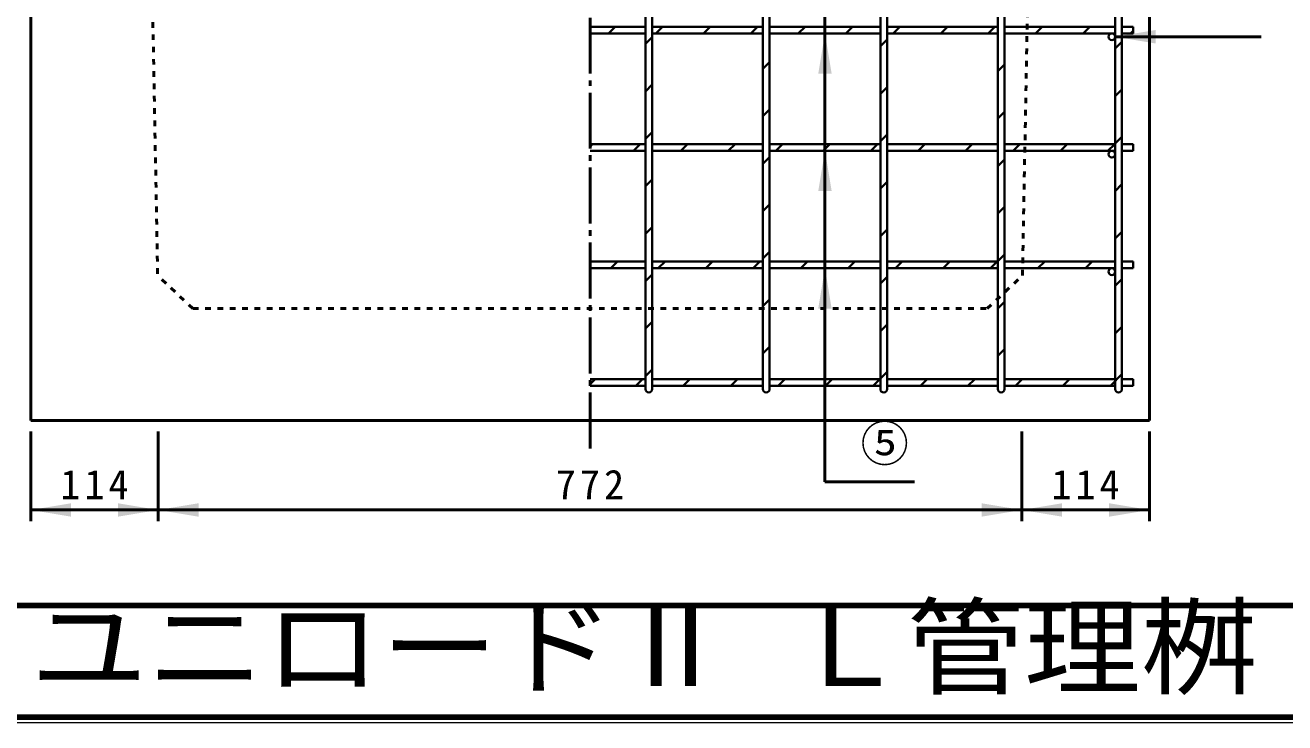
# Model space of a CAD drawing. Units: millimetres, scale not verified. Extents: x 100 to 4105, y 100 to 2870.
# Drawn here: x 2009 to 3135, y 100 to 724 of the extents above; entities that cross this region are included whole.
import ezdxf
from ezdxf.enums import TextEntityAlignment as Align

# ---------------------------------------------------------------- set-up
doc = ezdxf.new("R2010")
doc.units = ezdxf.units.MM
doc.header["$LTSCALE"] = 5
doc.linetypes.add('USER1', pattern=[13.4, 10, -1.2, 1, -1.2])
doc.linetypes.add('USER2', pattern=[2.2, 1, -1.2])
doc.layers.add('V-nasSTD', color=7, linetype='Continuous', lineweight=35)
doc.styles.add('ＭＳ ゴシック', font='')
doc.styles.get('ＭＳ ゴシック').set_extended_font_data('MS Gothic')

msp = doc.modelspace()

# ---------------------------------------------------------------- hatches: boundary and pattern name
at = {"layer": 'V-nasSTD'}
for points in [[(2718.106, 680.244), (2724.106, 716.244), (2730.106, 680.244)], [(3019.606, 719.244), (2983.606, 713.244), (3019.606, 707.244)], [(2718.106, 575.244), (2724.106, 611.244), (2730.106, 575.244)], [(2718.106, 470.244), (2724.106, 506.244), (2730.106, 470.244)], [(2050.106, 296.244), (2014.106, 290.244), (2050.106, 284.244)], [(2092.106, 284.244), (2128.106, 290.244), (2092.106, 296.244)], [(2164.106, 296.244), (2128.106, 290.244), (2164.106, 284.244)], [(2864.106, 284.244), (2900.106, 290.244), (2864.106, 296.244)], [(2936.106, 296.244), (2900.106, 290.244), (2936.106, 284.244)], [(2978.106, 284.244), (3014.106, 290.244), (2978.106, 296.244)]]:
    msp.add_hatch(color=256, dxfattribs=at).paths.add_polyline_path(points)

# ---------------------------------------------------------------- linework, layer by layer
at = {"layer": 'V-nasSTD', "linetype": 'USER1', "lineweight": 50}
msp.add_line((2514.106, 345.244), (2514.106, 1511.244), dxfattribs=at)
at = {"layer": 'V-nasSTD', "lineweight": 50}
for p, q in [((2014.106, 1310.244), (2014.106, 370.244)), ((3014.106, 1310.244), (3014.106, 370.244)), ((2724.106, 315.244), (2724.106, 1276.244)), ((2983.606, 713.244), (3114.106, 713.244)), ((2014.106, 370.244), (3014.106, 370.244)), ((2014.106, 360.244), (2014.106, 280.244)), ((2128.106, 360.244), (2128.106, 280.244)), ((2900.106, 360.244), (2900.106, 280.244)), ((3014.106, 360.244), (3014.106, 280.244)), ((2724.106, 315.244), (2804.106, 315.244)), ((2014.106, 290.244), (2128.106, 290.244)), ((2128.106, 290.244), (2900.106, 290.244)), ((2900.106, 290.244), (3014.106, 290.244))]:
    msp.add_line(p, q, dxfattribs=at)
at = {"layer": 'V-nasSTD'}
for p, q in [((2563.606, 1288.244), (2563.606, 398.244)), ((2569.606, 1288.244), (2569.606, 398.244)), ((2668.606, 1288.244), (2668.606, 398.244)), ((2674.606, 1288.244), (2674.606, 398.244)), ((2773.606, 1288.244), (2773.606, 398.244)), ((2779.606, 1288.244), (2779.606, 398.244)), ((2878.606, 1288.244), (2878.606, 398.244)), ((2884.606, 1288.244), (2884.606, 398.244)), ((2983.606, 1288.244), (2983.606, 398.244)), ((2989.606, 1288.244), (2989.606, 398.244)), ((2563.606, 722.244), (2563.606, 821.244)), ((2569.606, 722.244), (2569.606, 821.244)), ((2668.606, 821.244), (2668.606, 722.244)), ((2674.606, 821.244), (2674.606, 722.244)), ((2773.606, 722.244), (2773.606, 821.244)), ((2779.606, 722.244), (2779.606, 821.244)), ((2878.606, 821.244), (2878.606, 722.244)), ((2884.606, 821.244), (2884.606, 722.244)), ((2983.606, 722.244), (2983.606, 821.244)), ((2989.606, 821.244), (2989.606, 722.244)), ((2563.606, 722.244), (2514.106, 722.244)), ((2514.106, 722.244), (2563.606, 722.244)), ((2530.563, 716.244), (2536.563, 722.244)), ((2668.606, 722.244), (2569.606, 722.244)), ((2668.606, 722.244), (2569.606, 722.244)), ((2572.99, 716.244), (2578.99, 722.244)), ((2615.416, 716.244), (2621.416, 722.244)), ((2657.843, 716.244), (2663.843, 722.244)), ((2773.606, 722.244), (2674.606, 722.244)), ((2674.606, 722.244), (2773.606, 722.244)), ((2700.269, 716.244), (2706.269, 722.244)), ((2742.695, 716.244), (2748.695, 722.244)), ((2878.606, 722.244), (2779.606, 722.244)), ((2878.606, 722.244), (2779.606, 722.244)), ((2785.122, 716.244), (2791.122, 722.244)), ((2827.548, 716.244), (2833.548, 722.244)), ((2869.975, 716.244), (2875.975, 722.244)), ((2983.606, 722.244), (2884.606, 722.244)), ((2884.606, 722.244), (2983.606, 722.244)), ((2912.401, 716.244), (2918.401, 722.244)), ((2954.827, 716.244), (2960.827, 722.244)), ((2989.606, 722.244), (2999.606, 722.244)), ((2989.606, 722.244), (2999.606, 722.244)), ((2999.606, 722.244), (2999.606, 716.244)), ((2999.606, 722.244), (2999.606, 716.244)), ((2563.606, 716.244), (2514.106, 716.244)), ((2563.606, 716.244), (2514.106, 716.244)), ((2563.606, 617.244), (2563.606, 716.244)), ((2563.606, 706.86), (2569.606, 712.86)), ((2668.606, 716.244), (2569.606, 716.244)), ((2569.606, 617.244), (2569.606, 716.244)), ((2569.606, 716.244), (2668.606, 716.244)), ((2668.606, 716.244), (2668.606, 617.244)), ((2773.606, 716.244), (2674.606, 716.244)), ((2674.606, 617.244), (2674.606, 716.244)), ((2674.606, 716.244), (2773.606, 716.244)), ((2773.606, 716.244), (2773.606, 617.244)), ((2773.606, 704.728), (2779.606, 710.728)), ((2878.606, 716.244), (2779.606, 716.244)), ((2779.606, 617.244), (2779.606, 716.244)), ((2779.606, 716.244), (2878.606, 716.244)), ((2878.606, 716.244), (2878.606, 617.244)), ((2983.606, 716.244), (2884.606, 716.244)), ((2884.606, 617.244), (2884.606, 716.244)), ((2884.606, 716.244), (2980.606, 716.244)), ((2980.606, 716.244), (2983.606, 716.244)), ((2983.606, 716.244), (2983.606, 713.244)), ((2983.606, 713.244), (2983.606, 617.244)), ((2989.606, 716.244), (2999.606, 716.244)), ((2999.606, 716.244), (2989.606, 716.244)), ((2989.606, 716.244), (2989.606, 617.244)), ((2997.254, 716.244), (2999.606, 718.596)), ((2983.606, 702.596), (2989.606, 708.596)), ((2668.606, 684.581), (2674.606, 690.581)), ((2878.606, 682.449), (2884.606, 688.449)), ((2563.606, 664.434), (2569.606, 670.434)), ((2773.606, 662.302), (2779.606, 668.302)), ((2983.606, 660.17), (2989.606, 666.17)), ((2668.606, 642.155), (2674.606, 648.155)), ((2878.606, 640.023), (2884.606, 646.023)), ((2563.606, 622.007), (2569.606, 628.007)), ((2773.606, 619.875), (2779.606, 625.875)), ((2983.606, 617.743), (2989.606, 623.743)), ((2563.606, 617.244), (2514.106, 617.244)), ((2514.106, 614.934), (2516.416, 617.244)), ((2514.106, 617.244), (2563.606, 617.244)), ((2563.606, 611.244), (2514.106, 611.244)), ((2563.606, 611.244), (2514.106, 611.244)), ((2552.843, 611.244), (2558.843, 617.244)), ((2563.606, 512.244), (2563.606, 611.244)), ((2668.606, 617.244), (2569.606, 617.244)), ((2668.606, 617.244), (2569.606, 617.244)), ((2668.606, 611.244), (2569.606, 611.244)), ((2569.606, 512.244), (2569.606, 611.244)), ((2569.606, 611.244), (2668.606, 611.244)), ((2595.269, 611.244), (2601.269, 617.244)), ((2637.695, 611.244), (2643.695, 617.244)), ((2668.606, 611.244), (2668.606, 512.244)), ((2773.606, 617.244), (2674.606, 617.244)), ((2773.606, 617.244), (2674.606, 617.244)), ((2773.606, 611.244), (2674.606, 611.244)), ((2674.606, 512.244), (2674.606, 611.244)), ((2674.606, 611.244), (2773.606, 611.244)), ((2680.122, 611.244), (2686.122, 617.244)), ((2722.548, 611.244), (2728.548, 617.244)), ((2764.975, 611.244), (2770.975, 617.244)), ((2773.606, 611.244), (2773.606, 512.244)), ((2878.606, 617.244), (2779.606, 617.244)), ((2878.606, 617.244), (2779.606, 617.244)), ((2878.606, 611.244), (2779.606, 611.244)), ((2779.606, 512.244), (2779.606, 611.244)), ((2779.606, 611.244), (2878.606, 611.244)), ((2807.401, 611.244), (2813.401, 617.244)), ((2849.827, 611.244), (2855.827, 617.244)), ((2878.606, 611.244), (2878.606, 512.244)), ((2983.606, 617.244), (2884.606, 617.244)), ((2983.606, 617.244), (2884.606, 617.244)), ((2983.606, 611.244), (2884.606, 611.244)), ((2884.606, 512.244), (2884.606, 611.244)), ((2884.606, 611.244), (2980.606, 611.244)), ((2892.254, 611.244), (2898.254, 617.244)), ((2934.68, 611.244), (2940.68, 617.244)), ((2977.107, 611.244), (2983.107, 617.244)), ((2980.606, 611.244), (2983.606, 611.244)), ((2983.606, 611.244), (2983.606, 608.244)), ((2983.606, 608.244), (2983.606, 512.244)), ((2989.606, 617.244), (2999.606, 617.244)), ((2989.606, 617.244), (2999.606, 617.244)), ((2989.606, 611.244), (2999.606, 611.244)), ((2999.606, 611.244), (2989.606, 611.244)), ((2989.606, 611.244), (2989.606, 512.244)), ((2999.606, 617.244), (2999.606, 611.244)), ((2999.606, 617.244), (2999.606, 611.244)), ((2668.606, 599.728), (2674.606, 605.728)), ((2878.606, 597.596), (2884.606, 603.596)), ((2563.606, 579.581), (2569.606, 585.581)), ((2773.606, 577.449), (2779.606, 583.449)), ((2983.606, 575.317), (2989.606, 581.317)), ((2668.606, 557.302), (2674.606, 563.302)), ((2878.606, 555.17), (2884.606, 561.17)), ((2563.606, 537.155), (2569.606, 543.155)), ((2773.606, 535.023), (2779.606, 541.023)), ((2983.606, 532.891), (2989.606, 538.891)), ((2668.606, 514.875), (2674.606, 520.875)), ((2878.606, 512.743), (2884.606, 518.743)), ((2563.606, 512.244), (2514.106, 512.244)), ((2514.106, 512.244), (2563.606, 512.244)), ((2532.695, 506.244), (2538.695, 512.244)), ((2668.606, 512.244), (2569.606, 512.244)), ((2668.606, 512.244), (2569.606, 512.244)), ((2575.122, 506.244), (2581.122, 512.244)), ((2617.548, 506.244), (2623.548, 512.244)), ((2659.975, 506.244), (2665.975, 512.244)), ((2773.606, 512.244), (2674.606, 512.244)), ((2773.606, 512.244), (2674.606, 512.244)), ((2702.401, 506.244), (2708.401, 512.244)), ((2744.827, 506.244), (2750.827, 512.244)), ((2878.606, 512.244), (2779.606, 512.244)), ((2878.606, 512.244), (2779.606, 512.244)), ((2787.254, 506.244), (2793.254, 512.244)), ((2829.68, 506.244), (2835.68, 512.244)), ((2872.107, 506.244), (2878.107, 512.244)), ((2983.606, 512.244), (2884.606, 512.244)), ((2983.606, 512.244), (2884.606, 512.244)), ((2914.533, 506.244), (2920.533, 512.244)), ((2956.959, 506.244), (2962.959, 512.244)), ((2989.606, 512.244), (2999.606, 512.244)), ((2989.606, 512.244), (2999.606, 512.244)), ((2999.606, 512.244), (2999.606, 506.244)), ((2999.606, 512.244), (2999.606, 506.244)), ((2563.606, 506.244), (2514.106, 506.244)), ((2563.606, 506.244), (2514.106, 506.244)), ((2563.606, 407.244), (2563.606, 506.244)), ((2563.606, 494.728), (2569.606, 500.728)), ((2668.606, 506.244), (2569.606, 506.244)), ((2569.606, 407.244), (2569.606, 506.244)), ((2569.606, 506.244), (2668.606, 506.244)), ((2668.606, 506.244), (2668.606, 407.244)), ((2773.606, 506.244), (2674.606, 506.244)), ((2674.606, 407.244), (2674.606, 506.244)), ((2674.606, 506.244), (2773.606, 506.244)), ((2773.606, 506.244), (2773.606, 407.244)), ((2773.606, 492.596), (2779.606, 498.596)), ((2878.606, 506.244), (2779.606, 506.244)), ((2779.606, 407.244), (2779.606, 506.244)), ((2779.606, 506.244), (2878.606, 506.244)), ((2878.606, 506.244), (2878.606, 407.244)), ((2983.606, 506.244), (2884.606, 506.244)), ((2884.606, 407.244), (2884.606, 506.244)), ((2884.606, 506.244), (2980.606, 506.244)), ((2980.606, 506.244), (2983.606, 506.244)), ((2983.606, 506.244), (2983.606, 503.244)), ((2983.606, 503.244), (2983.606, 407.244)), ((2983.606, 490.464), (2989.606, 496.464)), ((2989.606, 506.244), (2999.606, 506.244)), ((2999.606, 506.244), (2989.606, 506.244)), ((2989.606, 506.244), (2989.606, 407.244)), ((2999.386, 506.244), (2999.606, 506.464)), ((2668.606, 472.449), (2674.606, 478.449)), ((2878.606, 470.317), (2884.606, 476.317)), ((2563.606, 452.302), (2569.606, 458.302)), ((2773.606, 450.17), (2779.606, 456.17)), ((2983.606, 448.038), (2989.606, 454.038)), ((2668.606, 430.023), (2674.606, 436.023)), ((2878.606, 427.891), (2884.606, 433.891)), ((2563.606, 407.244), (2514.106, 407.244)), ((2514.106, 402.802), (2518.548, 407.244)), ((2514.106, 407.244), (2563.606, 407.244)), ((2554.975, 401.244), (2560.975, 407.244)), ((2563.606, 409.875), (2569.606, 415.875)), ((2668.606, 407.244), (2569.606, 407.244)), ((2668.606, 407.244), (2569.606, 407.244)), ((2597.401, 401.244), (2603.401, 407.244)), ((2639.827, 401.244), (2645.827, 407.244)), ((2773.606, 407.244), (2674.606, 407.244)), ((2773.606, 407.244), (2674.606, 407.244)), ((2682.254, 401.244), (2688.254, 407.244)), ((2724.68, 401.244), (2730.68, 407.244)), ((2767.107, 401.244), (2773.107, 407.244)), ((2773.606, 407.743), (2779.606, 413.743)), ((2878.606, 407.244), (2779.606, 407.244)), ((2878.606, 407.244), (2779.606, 407.244)), ((2809.533, 401.244), (2815.533, 407.244)), ((2851.959, 401.244), (2857.959, 407.244)), ((2983.606, 407.244), (2884.606, 407.244)), ((2983.606, 407.244), (2884.606, 407.244)), ((2894.386, 401.244), (2900.386, 407.244)), ((2936.812, 401.244), (2942.812, 407.244)), ((2979.239, 401.244), (2989.606, 411.611)), ((2989.606, 407.244), (2999.606, 407.244)), ((2989.606, 407.244), (2999.606, 407.244)), ((2999.606, 407.244), (2999.606, 401.244)), ((2999.606, 407.244), (2999.606, 401.244)), ((2563.606, 401.244), (2514.106, 401.244)), ((2563.606, 401.244), (2514.106, 401.244)), ((2563.606, 398.244), (2563.606, 401.244)), ((2563.606, 398.244), (2563.606, 401.244)), ((2668.606, 401.244), (2569.606, 401.244)), ((2668.606, 401.244), (2569.606, 401.244)), ((2569.606, 401.244), (2569.606, 398.244)), ((2668.606, 398.244), (2668.606, 401.244)), ((2773.606, 401.244), (2674.606, 401.244)), ((2773.606, 401.244), (2674.606, 401.244)), ((2674.606, 401.244), (2674.606, 398.244)), ((2773.606, 398.244), (2773.606, 401.244)), ((2878.606, 401.244), (2779.606, 401.244)), ((2878.606, 401.244), (2779.606, 401.244)), ((2779.606, 401.244), (2779.606, 398.244)), ((2878.606, 398.244), (2878.606, 401.244)), ((2983.606, 401.244), (2884.606, 401.244)), ((2983.606, 401.244), (2884.606, 401.244)), ((2884.606, 401.244), (2884.606, 398.244)), ((2983.606, 398.244), (2983.606, 401.244)), ((2989.606, 401.244), (2999.606, 401.244)), ((2999.606, 401.244), (2989.606, 401.244)), ((2989.606, 401.244), (2989.606, 398.244))]:
    msp.add_line(p, q, dxfattribs=at)
at = {"layer": 'V-nasSTD', "linetype": 'USER2', "lineweight": 50}
for p, q in [((2114.106, 1210.244), (2127.546, 499.804)), ((2900.665, 499.804), (2914.106, 1210.244)), ((2159.106, 470.244), (2127.546, 499.804)), ((2869.106, 470.244), (2900.665, 499.804)), ((2159.106, 470.244), (2869.106, 470.244))]:
    msp.add_line(p, q, dxfattribs=at)
at = {"layer": 'V-nasSTD', "lineweight": 100}
for p, q in [((105, 205), (4100, 205)), ((105, 105), (4100, 105))]:
    msp.add_line(p, q, dxfattribs=at)
at = {"layer": 'V-nasSTD', "lineweight": 13}
msp.add_lwpolyline([(100, 100), (100, 2870), (4105, 2870), (4105, 100)], close=True, dxfattribs=at)
at = {"layer": 'V-nasSTD'}
for centre in [(2980.606, 713.244), (2980.606, 608.244), (2980.606, 503.244)]:
    msp.add_circle(centre, 3, dxfattribs=at)
for centre, start, end in [((2980.606, 713.244), 90, 0), ((2980.606, 713.244), 0, 90), ((2980.606, 608.244), 90, 0), ((2980.606, 608.244), 0, 90), ((2980.606, 503.244), 90, 0), ((2980.606, 503.244), 0, 90), ((2566.606, 398.244), 180, 0), ((2566.606, 398.244), 180, 0), ((2671.606, 398.244), 180, 0), ((2671.606, 398.244), 180, 0), ((2776.606, 398.244), 180, 0), ((2776.606, 398.244), 180, 0), ((2881.606, 398.244), 180, 0), ((2881.606, 398.244), 180, 0), ((2986.606, 398.244), 180, 0), ((2986.606, 398.244), 180, 0)]:
    msp.add_arc(centre, 3, start, end, dxfattribs=at)

# ---------------------------------------------------------------- texts
at = {"layer": 'V-nasSTD', "style": 'ＭＳ ゴシック'}
msp.add_text('⑤', height=31.67, dxfattribs=at).set_placement((2755.906, 365.444), align=Align.TOP_LEFT)
at = {"layer": 'V-nasSTD', "style": 'ＭＳ ゴシック', "width": 1.1}
msp.add_text('ユニロードⅡ Ｌ管理桝', height=69.65, dxfattribs=at).set_placement((2013.75, 202.47), align=Align.TOP_LEFT)
at = {"layer": 'V-nasSTD', "char_height": 26.39, "attachment_point": 1, "style": 'ＭＳ ゴシック'}
for s, insert in [('\\T1.2;114', (2040.506, 326.244)), ('\\T1.2;772', (2483.506, 326.244)), ('\\T1.2;114', (2926.506, 326.244))]:
    msp.add_mtext(s, dxfattribs=dict(at, insert=insert))

doc.saveas('drawing.dxf')
